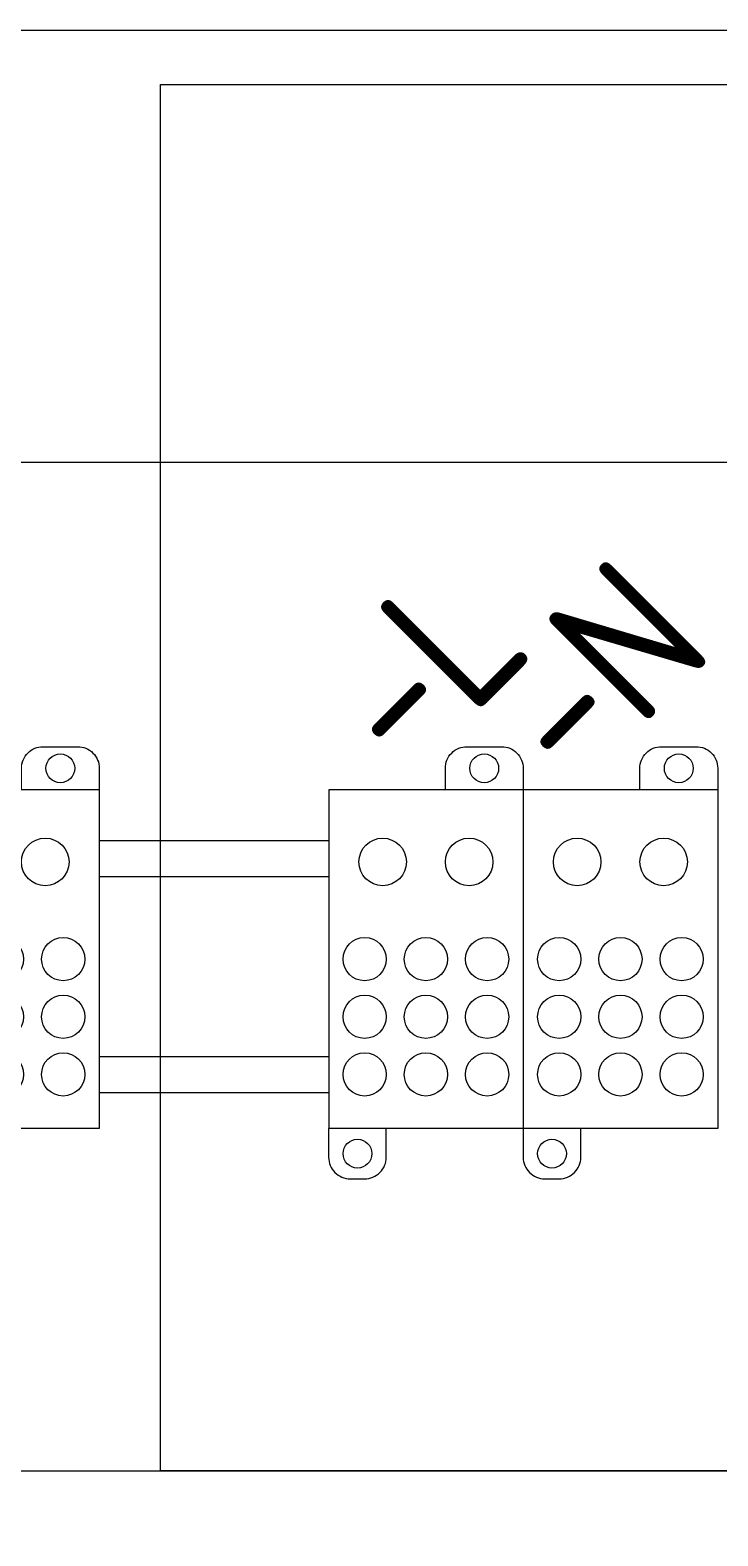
# Model space of a CAD drawing. Header units: millimetres. Extents: x 1359 to 3577, y 1333 to 3557.
# Drawn here: x 2172.7 to 2268.1, y 2687.5 to 2896.6 of the extents above; entities that cross this region are included whole.
import ezdxf
from ezdxf.enums import TextEntityAlignment as Align

# ---------------------------------------------------------------- set-up
doc = ezdxf.new("R2010")
doc.units = ezdxf.units.MM
doc.layers.add('000-PI-Oprema', color=30, linetype='Continuous', lineweight=5)
doc.layers.add('002-PI-Kabelska kanalica', color=150, linetype='Continuous')
doc.styles.add('PI0', font='isocpeur.ttf', dxfattribs={"width": 0.9})

# ---------------------------------------------------------------- blocks, each defined once
blk = doc.blocks.new('*U50')
at = {"layer": '002-PI-Kabelska kanalica', "color": 0, "linetype": 'ByBlock', "lineweight": 0}
for p, q in [((-20, -100), (-20, 715)), ((40, -100), (40, 715))]:
    blk.add_line(p, q, dxfattribs=at)
blk = doc.blocks.new('Pollmann PVB 125-2-9')
at = {"layer": '000-PI-Oprema', "color": 0, "linetype": 'ByBlock', "lineweight": 0}
blk.add_lwpolyline([(16.16, 1.02), (16.16, 4.02, -0.414214), (19.16, 7.02), (23.96, 7.02, -0.414214), (26.96, 4.02), (26.96, 1.02), (26.96, -45.98), (-0.04, -45.98), (-0.04, -49.98, 0.414214), (2.96, -52.98), (4.96, -52.98, 0.414214), (7.96, -49.98), (7.96, -45.98)], format="xyb", dxfattribs=at)
blk.add_lwpolyline([(26.98, 1.02), (-0.02, 1.02), (-0.02, -45.98)], dxfattribs=at)
for centre, radius in [((21.56, 4.02), 2), ((7.46, -8.98), 3.3), ((19.46, -8.98), 3.3), ((4.96, -22.48), 3), ((13.46, -22.48), 3), ((21.96, -22.48), 3), ((4.96, -30.48), 3), ((13.46, -30.48), 3), ((21.96, -30.48), 3), ((4.96, -38.48), 3), ((13.46, -38.48), 3), ((21.96, -38.48), 3), ((3.96, -49.48), 2)]:
    blk.add_circle(centre, radius, dxfattribs=at)

msp = doc.modelspace()

# ---------------------------------------------------------------- linework, layer by layer
at = {"layer": '002-PI-Kabelska kanalica', "color": 0, "linetype": 'ByBlock', "lineweight": 0, "ltscale": 0.25}
msp.add_lwpolyline([(2190.754, 2888.996), (2444.265, 2888.996), (2444.265, 2696.556), (2190.753, 2696.556)], close=True, dxfattribs=at)
for points in [[(2182.268, 2784.056), (2214.122, 2784.056)], [(2182.268, 2779.056), (2214.122, 2779.056)], [(2182.268, 2754.056), (2214.122, 2754.056)], [(2182.268, 2749.056), (2214.122, 2749.056)]]:
    msp.add_lwpolyline(points, dxfattribs=at)

# ---------------------------------------------------------------- block references
at = {"layer": '002-PI-Kabelska kanalica', "color": 0, "linetype": 'ByBlock', "lineweight": 0, "rotation": 270}
for p in [(1701.071, 2876.556), (1701.071, 2676.556)]:
    msp.add_blockref('*U50', p, dxfattribs=at)
at = {"layer": '002-PI-Kabelska kanalica', "color": 0, "linetype": 'ByBlock', "lineweight": 0}
for p in [(2155.309, 2790.056), (2214.146, 2790.056), (2241.146, 2790.056)]:
    msp.add_blockref('Pollmann PVB 125-2-9', p, dxfattribs=at)

# ---------------------------------------------------------------- texts
at = {"layer": '002-PI-Kabelska kanalica', "color": 0, "linetype": 'ByBlock', "lineweight": 0, "style": 'PI0', "width": 0.9}
for s, p in [('-N', (2251.242, 2807.478)), ('-L', (2226.994, 2808.28))]:
    msp.add_text(s, height=20, rotation=45, dxfattribs=at).set_placement(p, align=Align.MIDDLE)
msp.add_text('-XGI-INS', height=20, rotation=45, dxfattribs=at).set_placement((2249.051, 2608.661))

doc.saveas('drawing.dxf')
